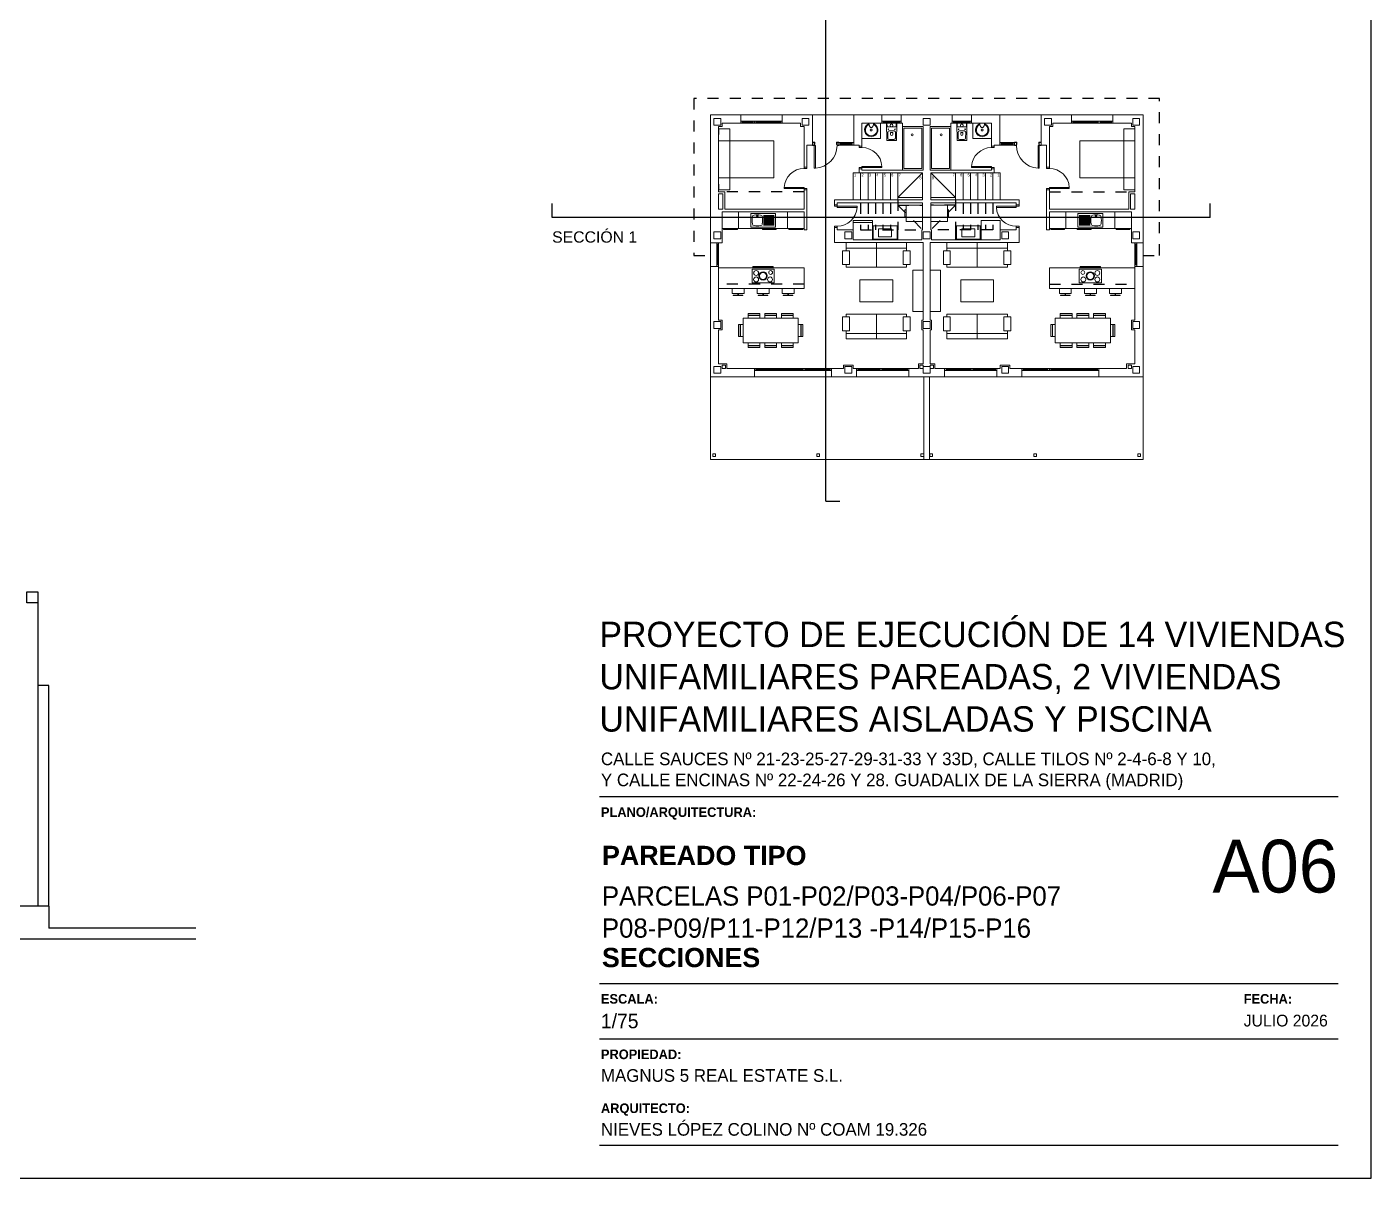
# Model space of a CAD drawing. Header units: millimetres. Extents: x 441156 to 441653, y 4514887 to 4515266.
# Drawn here: x 441485.47 to 441497.66, y 4515196.28 to 4515206.72 of the extents above; entities that cross this region are included whole.
import ezdxf
from ezdxf.enums import TextEntityAlignment as Align

# ---------------------------------------------------------------- set-up
doc = ezdxf.new("R2010")
doc.units = ezdxf.units.MM
doc.linetypes.add('CONTINUA', pattern=[0])
doc.linetypes.add('RAYITAS', pattern=[0.375, 0.25, -0.125])
for name, color, linetype in [('01_alzado', 5, 'CONTINUA'), ('01_proyección', 4, 'RAYITAS'), ('01_seccion', 7, 'CONTINUA'), ('01_texto cartela', 5, 'Continuous'), ('01_textos', 7, 'Continuous')]:
    doc.layers.add(name, color=color, linetype=linetype)
doc.layers.add('01_cartela', color=6, linetype='Continuous', plot=False)
doc.layers.add('01_muebles_B', color=254, linetype='Continuous', lineweight=5)
doc.styles.add('Century Gothic', font='', dxfattribs={"height": 2})
doc.styles.add('Century Gothic_3', font='', dxfattribs={"height": 4.5})
doc.styles.add('Century Gothic_5', font='', dxfattribs={"height": 2.5})
doc.styles.add('Century Gothic_6', font='', dxfattribs={"height": 11})
doc.styles.add('NIEVES2', font='sanss___.ttf')
doc.styles.add('NIEVES3', font='swisseb.ttf')
doc.styles.get('Century Gothic').set_extended_font_data('Century Gothic')
doc.styles.get('Century Gothic_3').set_extended_font_data('Century Gothic')
doc.styles.get('Century Gothic_5').set_extended_font_data('Century Gothic')
doc.styles.get('Century Gothic_6').set_extended_font_data('Century Gothic')

# ---------------------------------------------------------------- blocks, each defined once
blk = doc.blocks.new('P725-10')
for p, q in [((-0.05, 0.824), (-0.091, 0.824)), ((-0.091, 0.824), (-0.091, 0.1)), ((-0.05, 0.824), (-0.05, 0)), ((-0.775, 0.1), (-0.825, 0.1)), ((-0.825, 0), (-0.775, 0)), ((-0.775, 0.1), (-0.775, 0)), ((0, 0.1), (-0.091, 0.1)), ((-0.05, 0), (0, 0))]:
    blk.add_line(p, q)
blk.add_arc((-0.05, 0.1), 0.725, 93.2758, 180)
blk = doc.blocks.new('5-fuegos')
blk.add_lwpolyline([(-0.4, -0.25), (0.4, -0.25), (0.4, 0.25), (-0.4, 0.25)], close=True)
for centre, radius in [((-0.253, 0.107), 0.089), ((0, 0), 0.152), ((0, 0), 0.127), ((0.273, 0.127), 0.0693), ((-0.253, -0.127), 0.089), ((0.253, -0.127), 0.089)]:
    blk.add_circle(centre, radius)
blk = doc.blocks.new('lavadora')
blk.add_lwpolyline([(0.6, 0), (0, 0), (0, 0.6), (0.6, 0.6)], close=True)
blk.add_lwpolyline([(0.6, 0.45), (0.64, 0.41), (0.64, 0.19), (0.6, 0.15)])
blk = doc.blocks.new('A$C2F670456')
at = {"layer": '01_muebles_B', "linetype": 'CONTINUA'}
for p, q in [((1.7, 12.5, 0), (0.6, 12.5, 0)), ((0.6, 12.5, 0), (0.6, 7.855, 0)), ((1.7, 12.2, 0), (1.025, 12.2, 0)), ((1.025, 12.2, 0), (1.025, 12.075, 0)), ((1.7, 12.2, 0), (1.7, 12.5, 0)), ((1.7, 12.5, 0), (3.2, 12.5, 0)), ((1.7, 12.27, 0), (3.2, 12.27, 0)), ((1.7, 12.2, 0), (3.2, 12.2, 0)), ((1.75, 12.27, 0), (1.75, 12.2, 0)), ((1.75, 12.242, 0), (2.15, 12.242, 0)), ((1.75, 12.228, 0), (2.15, 12.228, 0)), ((2.15, 12.27, 0), (2.15, 12.2, 0)), ((2.2, 12.27, 0), (2.2, 12.2, 0)), ((2.25, 12.27, 0), (2.25, 12.2, 0)), ((2.25, 12.242, 0), (3.15, 12.242, 0)), ((2.25, 12.228, 0), (3.15, 12.228, 0)), ((3.15, 12.27, 0), (3.15, 12.2, 0)), ((4.3, 12.5, 0), (3.2, 12.5, 0)), ((3.2, 12.2, 0), (3.2, 12.5, 0)), ((3.875, 12.2, 0), (3.2, 12.2, 0)), ((3.875, 12.2, 0), (3.875, 12.075, 0)), ((4.3, 12.5, 0), (4.3, 11.4, 0)), ((4.3, 12.5, 0), (5.8, 12.5, 0)), ((6.1, 12.5, 0), (5.8, 12.5, 0)), ((5.8, 12.5, 0), (5.8, 11.4, 0)), ((5.8, 12.5, 0), (6.825, 12.5, 0)), ((6.1, 12.2, 0), (6.1, 11.366, 0)), ((6.825, 12.2, 0), (6.1, 12.2, 0)), ((6.341, 12.198, 0), (6.342, 12.183, 0)), ((6.343, 12.2, 0), (6.531, 12.2, 0)), ((6.534, 12.198, 0), (6.533, 12.183, 0)), ((6.775, 11.65, 0), (6.775, 12.2, 0)), ((6.825, 12.2, 0), (6.825, 12.5, 0)), ((6.825, 12.5, 0), (7.525, 12.5, 0)), ((6.825, 12.27, 0), (7.525, 12.27, 0)), ((6.825, 12.2, 0), (7.525, 12.2, 0)), ((6.875, 12.2, 0), (6.875, 12.27, 0)), ((6.875, 12.242, 0), (7.475, 12.242, 0)), ((6.875, 12.228, 0), (7.475, 12.228, 0)), ((7.009, 12.073, 0), (7.007, 12.2, 0)), ((7.341, 12.073, 0), (7.343, 12.2, 0)), ((7.475, 12.2, 0), (7.475, 12.27, 0)), ((7.525, 12.5, 0), (9.375, 12.5, 0)), ((7.525, 12.2, 0), (7.525, 12.5, 0)), ((7.575, 12.2, 0), (7.525, 12.2, 0)), ((7.575, 12.075, 0), (7.575, 12.2, 0)), ((9.325, 12.075, 0), (9.325, 12.2, 0)), ((9.325, 12.2, 0), (9.375, 12.2, 0)), ((9.375, 12.2, 0), (9.375, 12.5, 0)), ((10.075, 12.5, 0), (9.375, 12.5, 0)), ((10.075, 12.27, 0), (9.375, 12.27, 0)), ((10.075, 12.2, 0), (9.375, 12.2, 0)), ((9.425, 12.2, 0), (9.425, 12.27, 0)), ((10.025, 12.242, 0), (9.425, 12.242, 0)), ((10.025, 12.228, 0), (9.425, 12.228, 0)), ((9.559, 12.073, 0), (9.557, 12.2, 0)), ((9.891, 12.073, 0), (9.893, 12.2, 0)), ((10.025, 12.2, 0), (10.025, 12.27, 0)), ((11.1, 12.5, 0), (10.075, 12.5, 0)), ((10.075, 12.2, 0), (10.075, 12.5, 0)), ((10.075, 12.2, 0), (10.8, 12.2, 0)), ((10.125, 11.65, 0), (10.125, 12.2, 0)), ((10.366, 12.198, 0), (10.367, 12.183, 0)), ((10.556, 12.2, 0), (10.368, 12.2, 0)), ((10.559, 12.198, 0), (10.558, 12.183, 0)), ((10.8, 12.5, 0), (11.1, 12.5, 0)), ((10.8, 12.2, 0), (10.8, 11.366, 0)), ((11.1, 12.5, 0), (11.1, 11.4, 0)), ((11.1, 12.5, 0), (12.6, 12.5, 0)), ((12.6, 12.5, 0), (13.7, 12.5, 0)), ((12.6, 12.5, 0), (12.6, 11.4, 0)), ((13.025, 12.2, 0), (13.7, 12.2, 0)), ((13.025, 12.2, 0), (13.025, 12.075, 0)), ((13.7, 12.2, 0), (13.7, 12.5, 0)), ((15.2, 12.5, 0), (13.7, 12.5, 0)), ((15.2, 12.27, 0), (13.7, 12.27, 0)), ((15.2, 12.2, 0), (13.7, 12.2, 0)), ((13.75, 12.27, 0), (13.75, 12.2, 0)), ((14.65, 12.242, 0), (13.75, 12.242, 0)), ((14.65, 12.228, 0), (13.75, 12.228, 0)), ((14.65, 12.27, 0), (14.65, 12.2, 0)), ((14.7, 12.27, 0), (14.7, 12.2, 0)), ((14.75, 12.27, 0), (14.75, 12.2, 0)), ((15.15, 12.242, 0), (14.75, 12.242, 0)), ((15.15, 12.228, 0), (14.75, 12.228, 0)), ((15.15, 12.27, 0), (15.15, 12.2, 0)), ((15.2, 12.5, 0), (16.3, 12.5, 0)), ((15.2, 12.2, 0), (15.2, 12.5, 0)), ((15.2, 12.2, 0), (15.875, 12.2, 0)), ((15.875, 12.2, 0), (15.875, 12.075, 0)), ((15.925, 12.2, 0), (15.925, 12.125, 0)), ((16.3, 12.5, 0), (16.3, 7.855, 0)), ((0.9, 12.075, 0), (0.9, 9.705, 0)), ((1.025, 12.075, 0), (0.9, 12.075, 0)), ((3.875, 12.075, 0), (4, 12.075, 0)), ((4, 12.075, 0), (4, 10.606, 0)), ((6.453, 12.043, 0), (6.422, 12.043, 0)), ((7.039, 11.659, 0), (7.035, 11.869, 0)), ((7.085, 11.92, 0), (7.265, 11.92, 0)), ((7.135, 11.85, 0), (7.135, 11.79, 0)), ((7.145, 11.86, 0), (7.205, 11.86, 0)), ((7.215, 11.85, 0), (7.215, 11.79, 0)), ((7.311, 11.659, 0), (7.315, 11.869, 0)), ((8.325, 12.075, 0), (7.575, 12.075, 0)), ((8.325, 10.5, 0), (8.325, 12.075, 0)), ((8.575, 10.5, 0), (8.575, 12.075, 0)), ((8.575, 12.075, 0), (9.325, 12.075, 0)), ((9.589, 11.659, 0), (9.585, 11.869, 0)), ((9.815, 11.92, 0), (9.635, 11.92, 0)), ((9.685, 11.85, 0), (9.685, 11.79, 0)), ((9.755, 11.86, 0), (9.695, 11.86, 0)), ((9.765, 11.85, 0), (9.765, 11.79, 0)), ((9.861, 11.659, 0), (9.865, 11.869, 0)), ((10.447, 12.043, 0), (10.478, 12.043, 0)), ((12.9, 12.075, 0), (12.9, 10.606, 0)), ((13.025, 12.075, 0), (12.9, 12.075, 0)), ((15.875, 12.075, 0), (16, 12.075, 0)), ((15.925, 12.125, 0), (16, 12.125, 0)), ((16, 12.075, 0), (16, 9.705, 0)), ((1.3, 11.565, 0), (1.3, 10.215, 0)), ((4.3, 11.4, 0), (4.1, 11.4, 0)), ((4.1, 11.4, 0), (4.1, 10.606, 0)), ((4.31, 11.4, 0), (4.37, 11.4, 0)), ((4.37, 11.43, 0), (4.37, 11.4, 0)), ((4.385, 11.5, 0), (4.385, 11.44, 0)), ((5.18, 11.5, 0), (5.18, 11.44, 0)), ((5.195, 11.43, 0), (5.195, 11.4, 0)), ((5.265, 11.5, 0), (5.265, 11.4, 0)), ((5.8, 11.5, 0), (5.265, 11.5, 0)), ((5.8, 11.4, 0), (5.265, 11.4, 0)), ((5.315, 11.5, 0), (5.315, 11.4, 0)), ((5.75, 11.467, 0), (5.315, 11.467, 0)), ((5.75, 11.433, 0), (5.315, 11.433, 0)), ((5.75, 11.5, 0), (5.75, 11.4, 0)), ((6, 11.4, 0), (5.8, 11.4, 0)), ((6, 11.4, 0), (6, 11.366, 0)), ((6.1, 11.366, 0), (6, 11.366, 0)), ((6.775, 11.65, 0), (6.1, 11.65, 0)), ((7.089, 11.61, 0), (7.261, 11.61, 0)), ((9.811, 11.61, 0), (9.639, 11.61, 0)), ((10.125, 11.65, 0), (10.8, 11.65, 0)), ((10.8, 11.366, 0), (10.9, 11.366, 0)), ((10.9, 11.4, 0), (11.1, 11.4, 0)), ((10.9, 11.4, 0), (10.9, 11.366, 0)), ((11.1, 11.5, 0), (11.635, 11.5, 0)), ((11.1, 11.4, 0), (11.635, 11.4, 0)), ((11.15, 11.5, 0), (11.15, 11.4, 0)), ((11.15, 11.467, 0), (11.585, 11.467, 0)), ((11.15, 11.433, 0), (11.585, 11.433, 0)), ((11.585, 11.5, 0), (11.585, 11.4, 0)), ((11.635, 11.5, 0), (11.635, 11.4, 0)), ((11.705, 11.43, 0), (11.705, 11.4, 0)), ((11.72, 11.5, 0), (11.72, 11.44, 0)), ((12.515, 11.5, 0), (12.515, 11.44, 0)), ((12.53, 11.43, 0), (12.53, 11.4, 0)), ((12.59, 11.4, 0), (12.53, 11.4, 0)), ((12.6, 11.4, 0), (12.8, 11.4, 0)), ((12.8, 11.4, 0), (12.8, 10.606, 0)), ((15.6, 11.565, 0), (15.6, 10.215, 0)), ((4, 10.606, 0), (4.1, 10.606, 0)), ((5.78, 9.415, 0), (5.78, 10.4, 0)), ((6, 10.4, 0), (5.78, 10.4, 0)), ((6, 10.541, 0), (6, 10.4, 0)), ((6.1, 10.541, 0), (6, 10.541, 0)), ((8.3, 10.4, 0), (6, 10.4, 0)), ((6.05, 9.415, 0), (6.05, 10.4, 0)), ((6.1, 10.541, 0), (6.1, 10.5, 0)), ((8.325, 10.5, 0), (6.1, 10.5, 0)), ((6.32, 9.415, 0), (6.32, 10.4, 0)), ((6.59, 9.415, 0), (6.59, 10.4, 0)), ((6.86, 9.415, 0), (6.86, 10.4, 0)), ((7.13, 9.415, 0), (7.13, 10.4, 0)), ((7.4, 9.415, 0), (7.4, 10.4, 0)), ((7.4, 9.5, 0), (8.3, 10.4, 0)), ((8.3, 9.415, 0), (8.3, 10.4, 0)), ((8.6, 10.4, 0), (10.9, 10.4, 0)), ((8.6, 9.415, 0), (8.6, 10.4, 0)), ((9.5, 9.5, 0), (8.6, 10.4, 0)), ((8.625, 10.5, 0), (10.8, 10.5, 0)), ((9.5, 9.415, 0), (9.5, 10.4, 0)), ((9.77, 9.415, 0), (9.77, 10.4, 0)), ((10.04, 9.415, 0), (10.04, 10.4, 0)), ((10.31, 9.415, 0), (10.31, 10.4, 0)), ((10.58, 9.415, 0), (10.58, 10.4, 0)), ((10.8, 10.541, 0), (10.8, 10.5, 0)), ((10.8, 10.541, 0), (10.9, 10.541, 0)), ((10.85, 9.415, 0), (10.85, 10.4, 0)), ((10.9, 10.541, 0), (10.9, 10.4, 0)), ((10.9, 10.4, 0), (11.12, 10.4, 0)), ((11.12, 9.415, 0), (11.12, 10.4, 0)), ((12.9, 10.606, 0), (12.8, 10.606, 0)), ((4, 9.781, 0), (4, 9.08, 0)), ((4, 9.781, 0), (4.1, 9.781, 0)), ((4.1, 9.781, 0), (4.1, 8.33, 0)), ((12.8, 9.781, 0), (12.8, 8.33, 0)), ((12.9, 9.781, 0), (12.8, 9.781, 0)), ((12.9, 9.781, 0), (12.9, 9.08, 0)), ((1.12, 9.705, 0), (0.9, 9.705, 0)), ((1.12, 9.705, 0), (1.12, 9.08, 0)), ((8.3, 9.415, 0), (5.1, 9.415, 0)), ((5.1, 9.415, 0), (5.1, 9.235, 0)), ((5.1, 9.415, 0), (5.1, 9.235, 0)), ((8.3, 9.315, 0), (5.2, 9.315, 0)), ((5.2, 9.315, 0), (5.2, 9.235, 0)), ((5.2, 9.315, 0), (5.2, 9.235, 0)), ((7.4, 9.5, 0), (8.3, 9.5, 0)), ((8.3, 8.33, 0), (8.3, 9.315, 0)), ((9.5, 9.5, 0), (8.6, 9.5, 0)), ((8.6, 9.415, 0), (11.8, 9.415, 0)), ((8.6, 8.33, 0), (8.6, 9.315, 0)), ((8.6, 9.315, 0), (11.7, 9.315, 0)), ((11.7, 9.315, 0), (11.7, 9.235, 0)), ((11.7, 9.315, 0), (11.7, 9.235, 0)), ((11.8, 9.415, 0), (11.8, 9.235, 0)), ((11.8, 9.415, 0), (11.8, 9.235, 0)), ((15.78, 9.705, 0), (15.78, 9.08, 0)), ((15.78, 9.705, 0), (16, 9.705, 0)), ((4, 8.98, 0), (1.025, 8.98, 0)), ((1.025, 7.855, 0), (1.025, 8.98, 0)), ((4, 9.08, 0), (1.12, 9.08, 0)), ((1.625, 8.98, 0), (1.625, 8.38, 0)), ((2.062, 8.43), (2.062, 8.92)), ((2.062, 8.92), (2.962, 8.92)), ((2.521, 8.85), (2.917, 8.85)), ((2.521, 8.825), (2.917, 8.825)), ((2.521, 8.8), (2.917, 8.8)), ((2.962, 8.92), (2.962, 8.43)), ((3.4, 8.98, 0), (3.4, 8.38, 0)), ((4, 8.98, 0), (4, 8.33, 0)), ((5.2, 9.235, 0), (5.1, 9.235, 0)), ((11.7, 9.235, 0), (11.8, 9.235, 0)), ((12.9, 9.08, 0), (15.78, 9.08, 0)), ((12.9, 8.98, 0), (15.875, 8.98, 0)), ((12.9, 8.98, 0), (12.9, 8.33, 0)), ((13.5, 8.98, 0), (13.5, 8.38, 0)), ((13.937, 8.92), (13.937, 8.43)), ((14.837, 8.92), (13.937, 8.92)), ((14.378, 8.85), (13.982, 8.85)), ((14.378, 8.825), (13.982, 8.825)), ((14.378, 8.8), (13.982, 8.8)), ((14.837, 8.43), (14.837, 8.92)), ((15.275, 8.98, 0), (15.275, 8.38, 0)), ((15.875, 7.855, 0), (15.875, 8.98, 0)), ((4, 8.38, 0), (1.025, 8.38, 0)), ((2.962, 8.43), (2.062, 8.43)), ((2.521, 8.775), (2.917, 8.775)), ((2.521, 8.75), (2.917, 8.75)), ((2.521, 8.725), (2.917, 8.725)), ((2.521, 8.7), (2.917, 8.7)), ((2.521, 8.675), (2.917, 8.675)), ((2.521, 8.65), (2.917, 8.65)), ((2.521, 8.625), (2.917, 8.625)), ((2.521, 8.6), (2.917, 8.6)), ((2.521, 8.575), (2.917, 8.575)), ((2.521, 8.55), (2.917, 8.55)), ((2.521, 8.525), (2.917, 8.525)), ((2.521, 8.5), (2.917, 8.5)), ((4, 8.33, 0), (4.1, 8.33, 0)), ((5.1, 8.41, 0), (5.1, 7.87, 0)), ((5.2, 8.41, 0), (5.1, 8.41, 0)), ((5.2, 8.41, 0), (5.2, 8.33, 0)), ((5.78, 8.33, 0), (5.2, 8.33, 0)), ((6.48, 8.6, 0), (5.78, 8.6, 0)), ((5.78, 8.33, 0), (5.78, 7.97, 0)), ((6.505, 7.995, 0), (6.505, 8.47, 0)), ((7.375, 7.995, 0), (7.375, 8.47, 0)), ((8.3, 8.33, 0), (8.275, 8.33, 0)), ((8.3, 8.33, 0), (8.275, 8.33, 0)), ((8.275, 8.33, 0), (8.275, 7.97, 0)), ((8.6, 8.33, 0), (8.625, 8.33, 0)), ((8.6, 8.33, 0), (8.625, 8.33, 0)), ((8.625, 8.33, 0), (8.625, 7.97, 0)), ((9.525, 7.995, 0), (9.525, 8.47, 0)), ((10.395, 7.995, 0), (10.395, 8.47, 0)), ((11.12, 8.33, 0), (11.7, 8.33, 0)), ((11.12, 8.33, 0), (11.12, 7.97, 0)), ((11.7, 8.41, 0), (11.7, 8.33, 0)), ((11.7, 8.41, 0), (11.8, 8.41, 0)), ((11.8, 8.41, 0), (11.8, 7.87, 0)), ((12.9, 8.33, 0), (12.8, 8.33, 0)), ((12.9, 8.38, 0), (15.875, 8.38, 0)), ((13.937, 8.43), (14.837, 8.43)), ((14.378, 8.775), (13.982, 8.775)), ((14.378, 8.75), (13.982, 8.75)), ((14.378, 8.725), (13.982, 8.725)), ((14.378, 8.7), (13.982, 8.7)), ((14.378, 8.675), (13.982, 8.675)), ((14.378, 8.65), (13.982, 8.65)), ((14.378, 8.625), (13.982, 8.625)), ((14.378, 8.6), (13.982, 8.6)), ((14.378, 8.575), (13.982, 8.575)), ((14.378, 8.55), (13.982, 8.55)), ((14.378, 8.525), (13.982, 8.525)), ((14.378, 8.5), (13.982, 8.5)), ((1.025, 7.855, 0), (0.6, 7.855, 0)), ((0.6, 7.855, 0), (0.6, 7.005, 0)), ((0.83, 7.855, 0), (0.83, 7.005, 0)), ((0.83, 7.805, 0), (0.9, 7.805, 0)), ((0.858, 7.055, 0), (0.858, 7.805, 0)), ((0.872, 7.055, 0), (0.872, 7.805, 0)), ((0.9, 7.855, 0), (0.9, 7.005, 0)), ((8.325, 7.87, 0), (5.1, 7.87, 0)), ((5.78, 7.97, 0), (8.275, 7.97, 0)), ((6.505, 7.995, 0), (7.375, 7.995, 0)), ((6.622, 7.87, 0), (6.622, 6.97, 0)), ((8.325, 5.055, 0), (8.325, 7.87, 0)), ((8.575, 5.055, 0), (8.575, 7.87, 0)), ((8.575, 7.87, 0), (11.8, 7.87, 0)), ((11.12, 7.97, 0), (8.625, 7.97, 0)), ((10.395, 7.995, 0), (9.525, 7.995, 0)), ((10.278, 7.87, 0), (10.278, 6.97, 0)), ((15.875, 7.855, 0), (16.3, 7.855, 0)), ((16, 7.855, 0), (16, 7.005, 0)), ((16.07, 7.805, 0), (16, 7.805, 0)), ((16.028, 7.055, 0), (16.028, 7.805, 0)), ((16.042, 7.055, 0), (16.042, 7.805, 0)), ((16.07, 7.855, 0), (16.07, 7.005, 0)), ((16.3, 7.855, 0), (16.3, 7.005, 0)), ((7.722, 7.67, 0), (5.522, 7.67, 0)), ((9.178, 7.67, 0), (11.378, 7.67, 0)), ((0.9, 7.005, 0), (0.6, 7.005, 0)), ((0.6, 7.005, 0), (0.6, 3, 0)), ((0.83, 7.055, 0), (0.9, 7.055, 0)), ((0.9, 7.005, 0), (0.9, 5.055, 0)), ((4, 6.955, 0), (0.9, 6.955, 0)), ((4, 6.205, 0), (4, 6.955, 0)), ((12.9, 6.955, 0), (16, 6.955, 0)), ((12.9, 6.205, 0), (12.9, 6.955, 0)), ((16.07, 7.055, 0), (16, 7.055, 0)), ((16, 7.005, 0), (16.3, 7.005, 0)), ((16, 7.005, 0), (16, 5.055, 0)), ((16.3, 7.005, 0), (16.3, 3, 0)), ((4, 6.205, 0), (0.9, 6.205, 0)), ((12.9, 6.205, 0), (16, 6.205, 0)), ((6.622, 4.37, 0), (6.622, 5.27, 0)), ((8.275, 4.705, 0), (8.275, 5.055, 0)), ((8.275, 5.055, 0), (8.325, 5.055, 0)), ((8.625, 5.055, 0), (8.575, 5.055, 0)), ((8.625, 4.705, 0), (8.625, 5.055, 0)), ((10.278, 4.37, 0), (10.278, 5.27, 0)), ((0.9, 4.705, 0), (0.9, 3.47, 0)), ((7.722, 4.57, 0), (5.522, 4.57, 0)), ((8.325, 4.705, 0), (8.275, 4.705, 0)), ((8.325, 3.47, 0), (8.325, 4.705, 0)), ((8.575, 3.47, 0), (8.575, 4.705, 0)), ((8.575, 4.705, 0), (8.625, 4.705, 0)), ((9.178, 4.57, 0), (11.378, 4.57, 0)), ((16, 4.705, 0), (16, 3.47, 0)), ((0.9, 3.47, 0), (1.195, 3.47, 0)), ((1.195, 3.47, 0), (1.195, 3.3, 0)), ((8.325, 3.47, 0), (8.155, 3.47, 0)), ((8.155, 3.47, 0), (8.155, 3.3, 0)), ((8.575, 3.47, 0), (8.745, 3.47, 0)), ((8.745, 3.47, 0), (8.745, 3.3, 0)), ((16, 3.47, 0), (15.705, 3.47, 0)), ((15.705, 3.47, 0), (15.705, 3.3, 0)), ((0.6, 3, 0), (2.2, 3, 0)), ((0.6, 3, 0), (0.6, 0, 0)), ((1.195, 3.3, 0), (2.2, 3.3, 0)), ((2.2, 3.3, 0), (2.2, 3, 0)), ((5, 3.3, 0), (2.2, 3.3, 0)), ((5, 3.23, 0), (2.2, 3.23, 0)), ((2.2, 3, 0), (5, 3, 0)), ((2.25, 3.3, 0), (2.25, 3.23, 0)), ((2.25, 3.272, 0), (3.95, 3.272, 0)), ((2.25, 3.258, 0), (3.95, 3.258, 0)), ((3.95, 3.3, 0), (3.95, 3.23, 0)), ((4, 3.3, 0), (4, 3.23, 0)), ((4.05, 3.3, 0), (4.05, 3.23, 0)), ((4.95, 3.272, 0), (4.05, 3.272, 0)), ((4.95, 3.258, 0), (4.05, 3.258, 0)), ((4.95, 3.3, 0), (4.95, 3.23, 0)), ((5, 3.3, 0), (5.43, 3.3, 0)), ((5, 3.3, 0), (5, 3, 0)), ((5, 3, 0), (5.9, 3, 0)), ((5.9, 3.3, 0), (5.78, 3.3, 0)), ((7.8, 3.3, 0), (5.9, 3.3, 0)), ((5.9, 3.3, 0), (5.9, 3, 0)), ((7.8, 3.23, 0), (5.9, 3.23, 0)), ((7.8, 3, 0), (5.9, 3, 0)), ((5.95, 3.3, 0), (5.95, 3.23, 0)), ((5.95, 3.272, 0), (6.75, 3.272, 0)), ((5.95, 3.258, 0), (6.75, 3.258, 0)), ((6.75, 3.3, 0), (6.75, 3.23, 0)), ((6.8, 3.3, 0), (6.8, 3.23, 0)), ((6.85, 3.3, 0), (6.85, 3.23, 0)), ((7.75, 3.272, 0), (6.85, 3.272, 0)), ((7.75, 3.258, 0), (6.85, 3.258, 0)), ((7.75, 3.3, 0), (7.75, 3.23, 0)), ((7.8, 3.3, 0), (8.155, 3.3, 0)), ((7.8, 3.3, 0), (7.8, 3, 0)), ((7.8, 3, 0), (9.1, 3, 0)), ((8.35, 0, 0), (8.35, 3, 0)), ((8.55, 0, 0), (8.55, 3, 0)), ((9.1, 3.3, 0), (8.745, 3.3, 0)), ((9.1, 3.3, 0), (11, 3.3, 0)), ((9.1, 3.3, 0), (9.1, 3, 0)), ((9.1, 3.23, 0), (11, 3.23, 0)), ((9.1, 3, 0), (11, 3, 0)), ((9.15, 3.3, 0), (9.15, 3.23, 0)), ((9.15, 3.272, 0), (10.05, 3.272, 0)), ((9.15, 3.258, 0), (10.05, 3.258, 0)), ((10.05, 3.3, 0), (10.05, 3.23, 0)), ((10.1, 3.3, 0), (10.1, 3.23, 0)), ((10.15, 3.3, 0), (10.15, 3.23, 0)), ((10.95, 3.272, 0), (10.15, 3.272, 0)), ((10.95, 3.258, 0), (10.15, 3.258, 0)), ((10.95, 3.3, 0), (10.95, 3.23, 0)), ((11, 3.3, 0), (11, 3, 0)), ((11, 3.3, 0), (11.12, 3.3, 0)), ((11.9, 3, 0), (11, 3, 0)), ((11.9, 3.3, 0), (11.47, 3.3, 0)), ((11.9, 3.3, 0), (11.9, 3, 0)), ((11.9, 3.3, 0), (14.7, 3.3, 0)), ((11.9, 3.23, 0), (14.7, 3.23, 0)), ((14.7, 3, 0), (11.9, 3, 0)), ((11.95, 3.3, 0), (11.95, 3.23, 0)), ((11.95, 3.272, 0), (12.85, 3.272, 0)), ((11.95, 3.258, 0), (12.85, 3.258, 0)), ((12.85, 3.3, 0), (12.85, 3.23, 0)), ((12.9, 3.3, 0), (12.9, 3.23, 0)), ((12.95, 3.3, 0), (12.95, 3.23, 0)), ((14.65, 3.272, 0), (12.95, 3.272, 0)), ((14.65, 3.258, 0), (12.95, 3.258, 0)), ((14.65, 3.3, 0), (14.65, 3.23, 0)), ((15.705, 3.3, 0), (14.7, 3.3, 0)), ((14.7, 3.3, 0), (14.7, 3, 0)), ((16.3, 3, 0), (14.7, 3, 0)), ((16.3, 0, 0), (16.3, 3, 0)), ((0.6, 0, 0), (16.3, 0, 0))]:
    blk.add_line(p, q, dxfattribs=at)
for points in [[(0.975, 12.125), (0.725, 12.125), (0.725, 12.375), (0.975, 12.375), (0.975, 12.125)], [(4.175, 12.125), (3.925, 12.125), (3.925, 12.375), (4.175, 12.375), (4.175, 12.125)], [(8.325, 12.375), (8.575, 12.375), (8.575, 12.125), (8.325, 12.125), (8.325, 12.375)], [(12.725, 12.125), (12.975, 12.125), (12.975, 12.375), (12.725, 12.375), (12.725, 12.125)], [(15.925, 12.125), (16.175, 12.125), (16.175, 12.375), (15.925, 12.375), (15.925, 12.125)], [(2.487, 8.36), (2.487, 8.34), (2.987, 8.34), (2.987, 8.36)], [(14.413, 8.36), (14.413, 8.34), (13.913, 8.34), (13.913, 8.36)], [(0.975, 8.005), (0.725, 8.005), (0.725, 8.255), (0.975, 8.255), (0.975, 8.005)], [(5.73, 8.005), (5.48, 8.005), (5.48, 8.255), (5.73, 8.255), (5.73, 8.005)], [(8.325, 8.005), (8.575, 8.005), (8.575, 8.255), (8.325, 8.255), (8.325, 8.005)], [(11.17, 8.005), (11.42, 8.005), (11.42, 8.255), (11.17, 8.255), (11.17, 8.005)], [(15.925, 8.005), (16.175, 8.005), (16.175, 8.255), (15.925, 8.255), (15.925, 8.005)], [(2.88, 6.975), (2.145, 6.975), (2.145, 6.995), (2.88, 6.995)], [(14.02, 6.975), (14.755, 6.975), (14.755, 6.995), (14.02, 6.995)], [(1.781, 5.943), (1.781, 5.963), (1.431, 5.963), (1.431, 5.943)], [(1.615, 5.963), (1.615, 6.02), (1.595, 6.02), (1.595, 5.963)], [(2.337, 5.943), (2.337, 5.963), (2.687, 5.963), (2.687, 5.943)], [(2.503, 5.963), (2.503, 6.02), (2.523, 6.02), (2.523, 5.963)], [(3.244, 5.943), (3.244, 5.963), (3.594, 5.963), (3.594, 5.943)], [(3.41, 5.963), (3.41, 6.02), (3.43, 6.02), (3.43, 5.963)], [(13.656, 5.943), (13.656, 5.963), (13.306, 5.963), (13.306, 5.943)], [(13.49, 5.963), (13.49, 6.02), (13.47, 6.02), (13.47, 5.963)], [(14.563, 5.943), (14.563, 5.963), (14.213, 5.963), (14.213, 5.943)], [(14.397, 5.963), (14.397, 6.02), (14.377, 6.02), (14.377, 5.963)], [(15.119, 5.943), (15.119, 5.963), (15.469, 5.963), (15.469, 5.943)], [(15.285, 5.963), (15.285, 6.02), (15.305, 6.02), (15.305, 5.963)], [(0.975, 4.755), (0.725, 4.755), (0.725, 5.005), (0.975, 5.005), (0.975, 4.755)], [(8.325, 4.755), (8.575, 4.755), (8.575, 5.005), (8.325, 5.005), (8.325, 4.755)], [(15.925, 4.755), (16.175, 4.755), (16.175, 5.005), (15.925, 5.005), (15.925, 4.755)], [(0.975, 3.125), (0.725, 3.125), (0.725, 3.375), (0.975, 3.375), (0.975, 3.125)], [(5.73, 3.125), (5.48, 3.125), (5.48, 3.375), (5.73, 3.375), (5.73, 3.125)], [(8.325, 3.125), (8.575, 3.125), (8.575, 3.375), (8.325, 3.375), (8.325, 3.125)], [(11.17, 3.125), (11.42, 3.125), (11.42, 3.375), (11.17, 3.375), (11.17, 3.125)], [(15.925, 3.125), (16.175, 3.125), (16.175, 3.375), (15.925, 3.375), (15.925, 3.125)]]:
    blk.add_lwpolyline(points, close=True, dxfattribs=at)
at = {"layer": '01_muebles_B', "linetype": 'CONTINUA', "elevation": 0, "flags": 128}
for points in [[(6.994, 12.2, 0.414214), (6.99, 12.196), (6.99, 12.195), (7, 11.574, 0.436396), (7.004, 11.57), (7.346, 11.57, 0.436396), (7.35, 11.574), (7.36, 12.195), (7.36, 12.196, 0.414214), (7.356, 12.2)], [(9.906, 12.2, -0.414214), (9.91, 12.196), (9.91, 12.195), (9.9, 11.574, -0.436396), (9.896, 11.57), (9.554, 11.57, -0.436396), (9.55, 11.574), (9.54, 12.195), (9.54, 12.196, -0.414214), (9.544, 12.2)]]:
    blk.add_lwpolyline(points, format="xyb", close=True, dxfattribs=at)
at = {"layer": '01_muebles_B', "linetype": 'CONTINUA', "elevation": 0}
for points in [[(0.9, 11.565), (0.901, 11.995), (1.3, 11.995), (1.3, 11.565)], [(7.575, 12.075), (8.325, 12.075), (8.325, 10.5), (7.575, 10.5)], [(7.625, 12.025), (8.275, 12.025), (8.275, 10.55), (7.625, 10.55)], [(9.325, 12.075), (8.575, 12.075), (8.575, 10.5), (9.325, 10.5)], [(9.275, 12.025), (8.625, 12.025), (8.625, 10.55), (9.275, 10.55)], [(16, 11.565), (15.999, 11.995), (15.6, 11.995), (15.6, 11.565)], [(2.9, 10.215), (0.9, 10.215), (0.9, 11.565), (2.9, 11.565)], [(4.385, 11.51), (4.385, 11.5), (4.3, 11.5), (4.3, 11.51)], [(4.37, 11.4), (4.3, 11.4), (4.3, 11.5), (4.37, 11.5)], [(4.37, 11.4), (4.37, 11.39), (4.3, 11.39), (4.3, 11.4)], [(4.385, 11.44), (4.385, 11.43), (4.37, 11.43), (4.37, 11.44)], [(4.37, 11.39), (4.37, 10.565), (4.41, 10.565), (4.41, 11.39)], [(5.18, 11.51), (5.18, 11.5), (5.265, 11.5), (5.265, 11.51)], [(5.18, 11.44), (5.18, 11.43), (5.195, 11.43), (5.195, 11.44)], [(5.195, 11.4), (5.195, 11.39), (5.265, 11.39), (5.265, 11.4)], [(11.72, 11.51), (11.72, 11.5), (11.635, 11.5), (11.635, 11.51)], [(11.705, 11.4), (11.705, 11.39), (11.635, 11.39), (11.635, 11.4)], [(11.72, 11.44), (11.72, 11.43), (11.705, 11.43), (11.705, 11.44)], [(12.53, 11.39), (12.53, 10.565), (12.49, 10.565), (12.49, 11.39)], [(12.515, 11.51), (12.515, 11.5), (12.6, 11.5), (12.6, 11.51)], [(12.515, 11.44), (12.515, 11.43), (12.53, 11.43), (12.53, 11.44)], [(12.53, 11.4), (12.6, 11.4), (12.6, 11.5), (12.53, 11.5)], [(12.53, 11.4), (12.53, 11.39), (12.6, 11.39), (12.6, 11.4)], [(14, 10.215), (16, 10.215), (16, 11.565), (14, 11.565)], [(0.9, 10.215), (0.901, 9.785), (1.3, 9.785), (1.3, 10.215)], [(16, 10.215), (15.999, 9.785), (15.6, 9.785), (15.6, 10.215)], [(0.9, 9.635), (1.05, 9.635), (1.05, 9.08), (0.9, 9.08)], [(16, 9.635), (15.85, 9.635), (15.85, 9.08), (16, 9.08)], [(1.078, 8.36), (1.078, 8.34), (1.578, 8.34), (1.578, 8.36)], [(3.45, 8.36), (3.45, 8.34), (3.95, 8.34), (3.95, 8.36)], [(5.78, 8.67), (5.78, 7.97), (6.48, 7.97), (6.48, 8.67)], [(6.48, 8.47), (7.4, 8.47), (7.4, 7.97), (6.48, 7.97)], [(6.704, 8.363), (7.176, 8.363), (7.176, 8.077), (6.704, 8.077)], [(10.42, 8.47), (9.5, 8.47), (9.5, 7.97), (10.42, 7.97)], [(10.196, 8.363), (9.724, 8.363), (9.724, 8.077), (10.196, 8.077)], [(11.12, 8.67), (11.12, 7.97), (10.42, 7.97), (10.42, 8.67)], [(13.45, 8.36), (13.45, 8.34), (12.95, 8.34), (12.95, 8.36)], [(15.822, 8.36), (15.822, 8.34), (15.322, 8.34), (15.322, 8.36)], [(5.397, 7.57), (5.397, 7.07), (5.647, 7.07), (5.647, 7.57)], [(7.847, 7.57), (7.847, 7.07), (7.597, 7.07), (7.597, 7.57)], [(9.053, 7.57), (9.053, 7.07), (9.303, 7.07), (9.303, 7.57)], [(11.503, 7.57), (11.503, 7.07), (11.253, 7.07), (11.253, 7.57)], [(8.325, 5.371), (7.951, 5.371), (7.951, 6.869), (8.325, 6.869)], [(8.575, 5.371), (8.949, 5.371), (8.949, 6.869), (8.575, 6.869)], [(7.217, 5.72), (7.217, 6.52), (6.028, 6.52), (6.028, 5.72)], [(9.683, 5.72), (9.683, 6.52), (10.872, 6.52), (10.872, 5.72)], [(1.624, 4.895), (1.624, 4.464), (1.682, 4.464), (1.682, 4.895)], [(1.693, 4.895), (1.693, 4.464), (1.787, 4.464), (1.787, 4.895)], [(1.787, 5.13), (3.787, 5.13), (3.787, 4.23), (1.787, 4.23)], [(1.966, 5.292), (2.398, 5.292), (2.398, 5.235), (1.966, 5.235)], [(1.966, 5.224), (2.398, 5.224), (2.398, 5.13), (1.966, 5.13)], [(2.571, 5.292), (3.003, 5.292), (3.003, 5.235), (2.571, 5.235)], [(2.571, 5.224), (3.003, 5.224), (3.003, 5.13), (2.571, 5.13)], [(3.176, 5.292), (3.608, 5.292), (3.608, 5.235), (3.176, 5.235)], [(3.176, 5.224), (3.608, 5.224), (3.608, 5.13), (3.176, 5.13)], [(3.881, 4.895), (3.881, 4.464), (3.787, 4.464), (3.787, 4.895)], [(3.95, 4.895), (3.95, 4.464), (3.892, 4.464), (3.892, 4.895)], [(5.397, 4.67), (5.397, 5.17), (5.647, 5.17), (5.647, 4.67)], [(7.847, 4.67), (7.847, 5.17), (7.597, 5.17), (7.597, 4.67)], [(9.053, 4.67), (9.053, 5.17), (9.303, 5.17), (9.303, 4.67)], [(11.503, 4.67), (11.503, 5.17), (11.253, 5.17), (11.253, 4.67)], [(12.95, 4.895), (12.95, 4.464), (13.008, 4.464), (13.008, 4.895)], [(13.019, 4.895), (13.019, 4.464), (13.113, 4.464), (13.113, 4.895)], [(15.113, 5.13), (13.113, 5.13), (13.113, 4.23), (15.113, 4.23)], [(13.724, 5.292), (13.292, 5.292), (13.292, 5.235), (13.724, 5.235)], [(13.724, 5.224), (13.292, 5.224), (13.292, 5.13), (13.724, 5.13)], [(14.329, 5.292), (13.897, 5.292), (13.897, 5.235), (14.329, 5.235)], [(14.329, 5.224), (13.897, 5.224), (13.897, 5.13), (14.329, 5.13)], [(14.934, 5.292), (14.502, 5.292), (14.502, 5.235), (14.934, 5.235)], [(14.934, 5.224), (14.502, 5.224), (14.502, 5.13), (14.934, 5.13)], [(15.207, 4.895), (15.207, 4.464), (15.113, 4.464), (15.113, 4.895)], [(15.276, 4.895), (15.276, 4.464), (15.218, 4.464), (15.218, 4.895)], [(1.966, 4.136), (2.398, 4.136), (2.398, 4.23), (1.966, 4.23)], [(1.966, 4.067), (2.398, 4.067), (2.398, 4.125), (1.966, 4.125)], [(2.571, 4.136), (3.003, 4.136), (3.003, 4.23), (2.571, 4.23)], [(2.571, 4.067), (3.003, 4.067), (3.003, 4.125), (2.571, 4.125)], [(3.176, 4.136), (3.608, 4.136), (3.608, 4.23), (3.176, 4.23)], [(3.176, 4.067), (3.608, 4.067), (3.608, 4.125), (3.176, 4.125)], [(13.724, 4.136), (13.292, 4.136), (13.292, 4.23), (13.724, 4.23)], [(13.724, 4.067), (13.292, 4.067), (13.292, 4.125), (13.724, 4.125)], [(14.329, 4.136), (13.897, 4.136), (13.897, 4.23), (14.329, 4.23)], [(14.329, 4.067), (13.897, 4.067), (13.897, 4.125), (14.329, 4.125)], [(14.934, 4.136), (14.502, 4.136), (14.502, 4.23), (14.934, 4.23)], [(14.934, 4.067), (14.502, 4.067), (14.502, 4.125), (14.934, 4.125)], [(1.025, 3.42), (1.145, 3.42), (1.145, 3.3), (1.025, 3.3)], [(8.205, 3.42), (8.325, 3.42), (8.325, 3.3), (8.205, 3.3)], [(8.695, 3.42), (8.575, 3.42), (8.575, 3.3), (8.695, 3.3)], [(15.875, 3.42), (15.755, 3.42), (15.755, 3.3), (15.875, 3.3)], [(0.79, 0.2), (0.69, 0.2), (0.69, 0.1), (0.79, 0.1)], [(4.565, 0.2), (4.465, 0.2), (4.465, 0.1), (4.565, 0.1)], [(8.24, 0.2), (8.34, 0.2), (8.34, 0.1), (8.24, 0.1)], [(8.66, 0.2), (8.56, 0.2), (8.56, 0.1), (8.66, 0.1)], [(12.435, 0.2), (12.335, 0.2), (12.335, 0.1), (12.435, 0.1)], [(16.21, 0.2), (16.11, 0.2), (16.11, 0.1), (16.21, 0.1)]]:
    blk.add_lwpolyline(points, close=True, dxfattribs=at)
for points in [[(5.195, 11.5), (5.195, 11.4)], [(5.265, 11.4), (5.265, 11.5)], [(11.635, 11.4), (11.635, 11.5)], [(11.705, 11.5), (11.705, 11.4)], [(5.522, 7.57), (5.522, 7.87), (7.722, 7.87), (7.722, 7.57)], [(11.378, 7.57), (11.378, 7.87), (9.178, 7.87), (9.178, 7.57)], [(7.722, 7.07), (7.722, 6.97), (5.522, 6.97), (5.522, 7.07)], [(9.178, 7.07), (9.178, 6.97), (11.378, 6.97), (11.378, 7.07)], [(0.9, 5.055), (1.025, 5.055), (1.025, 4.705), (0.9, 4.705)], [(7.722, 5.17), (7.722, 5.27), (5.522, 5.27), (5.522, 5.17)], [(9.178, 5.17), (9.178, 5.27), (11.378, 5.27), (11.378, 5.17)], [(16, 5.055), (15.875, 5.055), (15.875, 4.705), (16, 4.705)], [(5.522, 4.67), (5.522, 4.37), (7.722, 4.37), (7.722, 4.67)], [(11.378, 4.67), (11.378, 4.37), (9.178, 4.37), (9.178, 4.67)]]:
    blk.add_lwpolyline(points, dxfattribs=at)
at = {"layer": '01_muebles_B', "linetype": 'CONTINUA'}
for points in [[(1.388, 6.205), (1.388, 6.02), (1.822, 6.02), (1.822, 6.205)], [(2.73, 6.205), (2.73, 6.02), (2.295, 6.02), (2.295, 6.205)], [(3.637, 6.205), (3.637, 6.02), (3.203, 6.02), (3.203, 6.205)], [(13.263, 6.205), (13.263, 6.02), (13.697, 6.02), (13.697, 6.205)], [(14.17, 6.205), (14.17, 6.02), (14.605, 6.02), (14.605, 6.205)], [(15.512, 6.205), (15.512, 6.02), (15.078, 6.02), (15.078, 6.205)], [(5.43, 3.3), (5.43, 3.425), (5.78, 3.425), (5.78, 3.3)], [(11.47, 3.3), (11.47, 3.425), (11.12, 3.425), (11.12, 3.3)]]:
    blk.add_lwpolyline(points, dxfattribs=at)
for centre, radius in [((6.437, 11.953, 0), 0.036), ((7.055, 11.98, 0), 0.01), ((7.175, 12.12, 0), 0.051), ((7.295, 11.98, 0), 0.01), ((7.925, 11.781, 0), 0.035), ((8.975, 11.781, 0), 0.035), ((9.605, 11.98, 0), 0.01), ((9.725, 12.12, 0), 0.051), ((9.845, 11.98, 0), 0.01), ((10.462, 11.953, 0), 0.036), ((2.304, 8.825), 0.0275), ((14.595, 8.825), 0.0275)]:
    blk.add_circle(centre, radius, dxfattribs=at)
for centre, radius, start, end in [((6.343, 12.197, 0), 0.0027, 90, 173.3159), ((6.633, 12.197, 0), 0.279, 179.383, 196.8165), ((6.242, 12.197, 0), 0.279, 343.1835, 0.617), ((6.531, 12.197, 0), 0.0027, 6.6841, 90), ((10.368, 12.197, 0), 0.0027, 90, 173.3159), ((10.658, 12.197, 0), 0.279, 179.383, 196.8165), ((10.267, 12.197, 0), 0.279, 343.1835, 0.617), ((10.556, 12.197, 0), 0.0027, 6.6841, 90), ((6.437, 11.953, 0), 0.243, 114.8749, 65.1251), ((6.437, 11.953, 0), 0.213, 112.0656, 68.0564), ((6.329, 12.184, 0), 0.0128, 300.5291, 356.214), ((6.503, 12.158, 0), 0.143, 196.8165, 225.6956), ((6.437, 12.091, 0), 0.0498, 225.6956, 252.5904), ((6.437, 12.091, 0), 0.0498, 287.9532, 314.3044), ((6.372, 12.158, 0), 0.143, 314.3044, 343.1835), ((6.546, 12.184, 0), 0.0128, 183.786, 239.4709), ((7.016, 12.073, 0), 0.007, 180.924, 266.9359), ((7.175, 15.044, 0), 2.982, 266.9359, 273.0641), ((7.085, 11.87, 0), 0.05, 90, 180.924), ((7.145, 11.85, 0), 0.01, 90, 180), ((7.175, 11.79, 0), 0.04, 180, 0), ((7.205, 11.85, 0), 0.01, 0, 90), ((7.265, 11.87, 0), 0.05, 359.076, 90), ((7.334, 12.073, 0), 0.007, 273.0641, 359.076), ((9.566, 12.073, 0), 0.007, 180.924, 266.9359), ((9.725, 15.044, 0), 2.982, 266.9359, 273.0641), ((9.635, 11.87, 0), 0.05, 90, 180.924), ((9.695, 11.85, 0), 0.01, 90, 180), ((9.725, 11.79, 0), 0.04, 180, 0), ((9.755, 11.85, 0), 0.01, 0, 90), ((9.815, 11.87, 0), 0.05, 359.076, 90), ((9.884, 12.073, 0), 0.007, 273.0641, 359.076), ((10.462, 11.953, 0), 0.243, 114.8749, 65.1251), ((10.462, 11.953, 0), 0.213, 111.9436, 67.9344), ((10.354, 12.184, 0), 0.0128, 300.5291, 356.214), ((10.528, 12.158, 0), 0.143, 196.8165, 225.6956), ((10.463, 12.091, 0), 0.0498, 225.6956, 252.0468), ((10.463, 12.091, 0), 0.0498, 287.4096, 314.3044), ((10.397, 12.158, 0), 0.143, 314.3044, 343.1835), ((10.571, 12.184, 0), 0.0128, 183.786, 239.4709), ((4.368, 11.391, 0), 0.827, 272.8856, 359.9505), ((7.089, 11.66, 0), 0.05, 180.924, 270), ((7.261, 11.66, 0), 0.05, 270, 359.076), ((9.639, 11.66, 0), 0.05, 180.924, 270), ((9.811, 11.66, 0), 0.05, 270, 359.076), ((12.532, 11.391, 0), 0.827, 180.0495, 267.1144), ((2.862, 8.675), 0.75, 169.8852, 190.1148), ((2.198, 8.794), 0.075, 99.0787, 169.8852), ((2.304, 8.127), 0.75, 80.9213, 99.0787), ((2.411, 8.794), 0.075, 10.1148, 80.9213), ((1.746, 8.675), 0.75, 349.8852, 10.1148), ((15.153, 8.675), 0.75, 169.8852, 190.1148), ((14.489, 8.794), 0.075, 99.0787, 169.8852), ((14.595, 8.127), 0.75, 80.9213, 99.0787), ((14.702, 8.794), 0.075, 10.1148, 80.9213), ((14.037, 8.675), 0.75, 349.8852, 10.1148), ((2.198, 8.557), 0.075, 190.1148, 260.9213), ((2.304, 9.223), 0.75, 260.9213, 279.0787), ((2.411, 8.557), 0.075, 279.0787, 349.8852), ((14.489, 8.557), 0.075, 190.1148, 260.9213), ((14.595, 9.223), 0.75, 260.9213, 279.0787), ((14.702, 8.557), 0.075, 279.0787, 349.8852)]:
    blk.add_arc(centre, radius, start, end, dxfattribs=at)
at = {"layer": '01_proyección', "color": 120, "ltscale": 0.25}
for p, q in [((4, 9.705, 0), (1.12, 9.705, 0)), ((6.05, 9.315, 0), (6.05, 8.33, 0)), ((6.32, 9.315, 0), (6.32, 8.33, 0)), ((6.59, 9.315, 0), (6.59, 8.33, 0)), ((6.86, 9.315, 0), (6.86, 8.33, 0)), ((7.13, 9.315, 0), (7.13, 8.33, 0)), ((7.4, 9.415, 0), (7.4, 8.33, 0)), ((9.5, 9.415, 0), (9.5, 8.33, 0)), ((9.77, 9.315, 0), (9.77, 8.33, 0)), ((10.04, 9.315, 0), (10.04, 8.33, 0)), ((10.31, 9.315, 0), (10.31, 8.33, 0)), ((10.58, 9.315, 0), (10.58, 8.33, 0)), ((10.85, 9.315, 0), (10.85, 8.33, 0)), ((12.9, 9.705, 0), (15.78, 9.705, 0)), ((7.4, 9.23, 0), (8.3, 9.23, 0)), ((7.4, 9.23, 0), (8.3, 8.33, 0)), ((9.5, 9.23, 0), (8.6, 9.23, 0)), ((9.5, 9.23, 0), (8.6, 8.33, 0)), ((6.05, 8.33, 0), (8.275, 8.33, 0)), ((10.85, 8.33, 0), (8.625, 8.33, 0)), ((4, 6.355, 0), (0.9, 6.355, 0)), ((12.9, 6.355, 0), (16, 6.355, 0))]:
    blk.add_line(p, q, dxfattribs=at)
at = {"layer": '01_proyección', "color": 120, "ltscale": 0.25, "elevation": 0}
blk.add_lwpolyline([(16.3, 7.405), (16.9, 7.405), (16.9, 13.1), (0, 13.1), (0, 7.405), (0.6, 7.405)], dxfattribs=at)
at = {"layer": '01_muebles_B', "linetype": 'CONTINUA'}
for name, p, rotation in [('P725-10', (6, 10.541, 0), 270.0000000046822), ('P725-10', (12.8, 9.781, 0), 270.0000000046822), ('lavadora', (8.3, 9.23, 0), 180), ('P725-10', (11.8, 9.235, 0), 90.00000000468219), ('5-fuegos', (2.512, 6.658), 0.004195340002118353)]:
    blk.add_blockref(name, p, dxfattribs=dict(at, rotation=rotation))
at = {"layer": '01_muebles_B', "linetype": 'CONTINUA', "xscale": -1}
for name, p, rotation in [('P725-10', (10.9, 10.541, 0), 89.99999999531782), ('P725-10', (4.1, 9.781, 0), 89.9999999953176), ('P725-10', (5.1, 9.235, 0), 269.9999999953178), ('lavadora', (8.6, 9.23, 0), 180.0000000067296), ('5-fuegos', (14.387, 6.658), 359.9958046599979)]:
    blk.add_blockref(name, p, dxfattribs=dict(at, rotation=rotation))
at = {"layer": '01_muebles_B', "linetype": 'CONTINUA', "style": 'NIEVES2'}
for s, p in [('1', (5.849, 10.268, 0)), ('2', (6.119, 10.268, 0)), ('3', (6.389, 10.268, 0)), ('4', (6.659, 10.268, 0)), ('5', (6.929, 10.268, 0)), ('6', (7.199, 10.268, 0)), ('7', (7.469, 10.268, 0)), ('8', (8.225, 10.166, 0))]:
    blk.add_text(s, height=0.103, dxfattribs=at).set_placement(p, align=Align.CENTER)
for s, p in [('8', (8.675, 10.166, 0)), ('7', (9.431, 10.268, 0)), ('6', (9.701, 10.268, 0)), ('5', (9.971, 10.268, 0)), ('4', (10.241, 10.268, 0)), ('3', (10.511, 10.268, 0)), ('2', (10.781, 10.268, 0)), ('1', (11.051, 10.268, 0))]:
    blk.add_text(s, height=0.103, rotation=0, dxfattribs=at).set_placement(p, align=Align.CENTER)

msp = doc.modelspace()

# ---------------------------------------------------------------- linework, layer by layer
at = {"layer": '01_alzado', "color": 2, "linetype": 'CONTINUA'}
for p, q in [((441485.566, 4515201.495, 0), (441485.566, 4515198.745, 0)), ((441485.666, 4515200.745, 0), (441485.566, 4515200.745, 0)), ((441485.666, 4515198.745, 0), (441485.666, 4515200.745, 0))]:
    msp.add_line(p, q, dxfattribs=at)
at = {"layer": '01_cartela', "color": 1}
msp.add_lwpolyline([(441467.023, 4515217.813), (441467.023, 4515196.278), (441497.661, 4515196.278), (441497.661, 4515217.813)], close=True, dxfattribs=at)
at = {"layer": '01_seccion'}
for p, q in [((441492.715, 4515202.418), (441492.715, 4515207.707)), ((441490.231, 4515204.992), (441490.231, 4515205.117)), ((441496.201, 4515204.992), (441496.201, 4515205.117)), ((441496.201, 4515204.992), (441490.231, 4515204.992)), ((441492.715, 4515202.418), (441492.84, 4515202.418)), ((441485.666, 4515198.745, 0), (441473.166, 4515198.745, 0)), ((441485.666, 4515198.745, 0), (441485.666, 4515198.545, 0)), ((441486.999, 4515198.445, 0), (441482.666, 4515198.445, 0)), ((441486.999, 4515198.545, 0), (441485.666, 4515198.545, 0))]:
    msp.add_line(p, q, dxfattribs=at)
at = {"layer": '01_seccion', "elevation": 0}
msp.add_lwpolyline([(441485.466, 4515201.595), (441485.566, 4515201.595), (441485.566, 4515201.495), (441485.466, 4515201.495)], close=True, dxfattribs=at)
at = {"layer": '01_texto cartela'}
for p, q in [((441490.66, 4515199.739), (441497.361, 4515199.739)), ((441490.66, 4515198.044), (441497.361, 4515198.044)), ((441490.66, 4515197.542), (441497.361, 4515197.542)), ((441490.66, 4515196.578), (441497.361, 4515196.578))]:
    msp.add_line(p, q, dxfattribs=at)

# ---------------------------------------------------------------- block references
at = {"layer": '01_muebles_B', "xscale": 0.25, "yscale": 0.25, "zscale": 0.25}
msp.add_blockref('A$C2F670456', (441491.517, 4515202.797, 0), dxfattribs=at)

# ---------------------------------------------------------------- texts
at = {"layer": '01_texto cartela'}
for s, insert, char_height, width, attachment_point, style in [('\\PPROYECTO DE EJECUCIÓN DE 14 VIVIENDAS UNIFAMILIARES PAREADAS, 2 VIVIENDAS UNIFAMILIARES AISLADAS Y PISCINA', (441490.66, 4515201.708), 0.23, 6.82217, 1, 'Century Gothic_3'), ('CALLE SAUCES Nº 21-23-25-27-29-31-33 Y 33D, CALLE TILOS Nº 2-4-6-8 Y 10, \\PY CALLE ENCINAS Nº 22-24-26 Y 28. GUADALIX DE LA SIERRA (MADRID)', (441490.674, 4515200.138), 0.11455, 9.24681, 1, 'Century Gothic'), ('{\\fCentury Gothic|b1|i0|c0|p34;PLANO/ARQUITECTURA: }', (441490.674, 4515199.641), 0.08701, 2.11715, 1, 'Century Gothic'), ('\\pt2.3273;SECCIONES', (441490.683, 4515198.189), 0.17455, 7.00908, 7, 'NIEVES3'), ('{\\fCentury Gothic|b1|i0|c0|p34;ESCALA: }', (441490.674, 4515197.947), 0.08701, 2.11715, 1, 'Century Gothic'), ('{\\fCentury Gothic|b1|i0|c0|p34;FECHA: }', (441496.505, 4515197.947), 0.08701, 2.11715, 1, 'Century Gothic'), ('1/75', (441490.674, 4515197.768), 0.1309, 2.11715, 1, 'Century Gothic'), ('JULIO 2026', (441496.505, 4515197.76), 0.1069, 3.50438, 1, 'Century Gothic'), ('{\\fCentury Gothic|b1|i0|c0|p34;PROPIEDAD:}', (441490.674, 4515197.444), 0.08701, 0.83709, 1, 'Century Gothic'), ('MAGNUS 5 REAL ESTATE S.L.', (441490.674, 4515197.266), 0.11455, 4.88231, 1, 'Century Gothic'), ('{\\fCentury Gothic|b1|i0|c0|p34;ARQUITECTO:}', (441490.674, 4515196.955), 0.08701, 0.83709, 1, 'Century Gothic'), ('NIEVES LÓPEZ COLINO Nº COAM 19.326', (441490.674, 4515196.777), 0.11455, 3.65153, 1, 'Century Gothic')]:
    msp.add_mtext(s, dxfattribs=dict(at, insert=insert, char_height=char_height, width=width, attachment_point=attachment_point, style=style))
at = {"layer": '01_texto cartela', "color": 1}
for s, insert, char_height, width, attachment_point, style in [('\\pt2.3273;PAREADO TIPO ', (441490.683, 4515199.115), 0.17455, 7.00908, 7, 'NIEVES3'), ('A06', (441497.361, 4515199.347), 0.4786, 1.04985, 3, 'Century Gothic_6')]:
    msp.add_mtext(s, dxfattribs=dict(at, insert=insert, char_height=char_height, width=width, attachment_point=attachment_point, style=style))
at = {"layer": '01_texto cartela', "color": 5, "insert": (441490.683, 4515198.456), "char_height": 0.17455, "width": 7.00908, "attachment_point": 7, "style": 'Century Gothic_5'}
msp.add_mtext('\\pt2.3273;\\PPARCELAS P01-P02/P03-P04/P06-P07\\PP08-P09/P11-P12/P13 -P14/P15-P16 ', dxfattribs=at)
at = {"layer": '01_textos', "insert": (441490.231, 4515204.762), "char_height": 0.10256, "width": 5.45594, "attachment_point": 7, "style": 'NIEVES2'}
msp.add_mtext('\\pt1.3674;SECCIÓN 1', dxfattribs=at)

doc.saveas('drawing.dxf')
